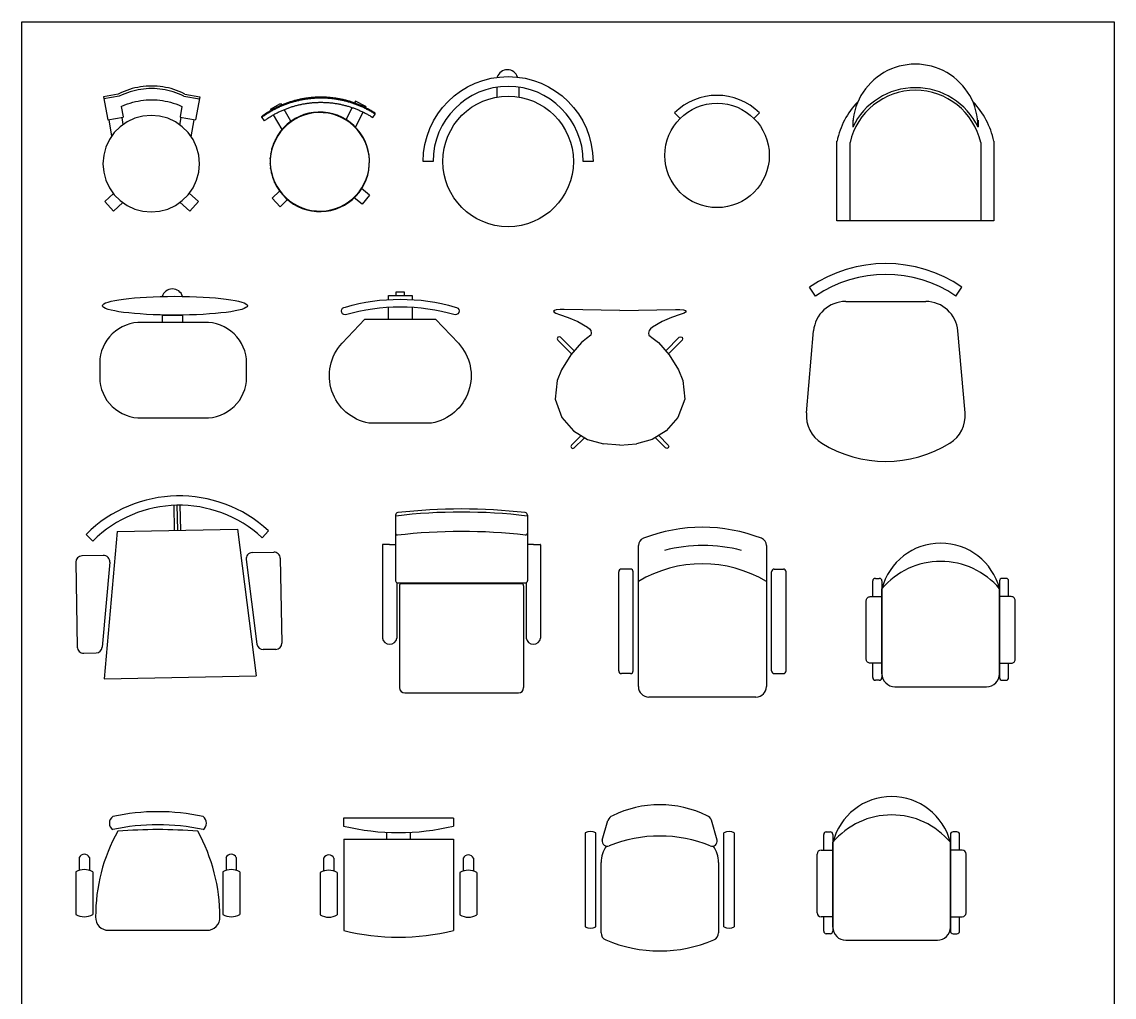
# Model space of a CAD drawing. Header units: millimetres. Extents: x -19825 to 39593, y -31971 to 32026.
# Drawn here: x 35412 to 39593, y 28291 to 32026 of the extents above; entities that cross this region are included whole.
import ezdxf

# ---------------------------------------------------------------- set-up
doc = ezdxf.new("R2010")
doc.units = ezdxf.units.MM
doc.styles.add('ATTR', font='romans.shx', dxfattribs={"width": 0.8, "height": 0.7})

# ---------------------------------------------------------------- blocks, each defined once
blk = doc.blocks.new('Chair 7')
for p, q in [((107198.6, 99820.1), (107203.7, 99784.4)), ((107223.8, 99718.9), (107274.6, 99783.8)), ((107308.3, 99787.9), (107564, 99587.9)), ((106834.5, 99368.7), (107118.7, 99731.9)), ((107118.7, 99731.9), (107599.5, 99432.5)), ((107230.1, 99683.8), (107507.2, 99511.2)), ((106893.7, 99599.9), (106969.2, 99540.9)), ((106901.1, 99609.3), (106976.6, 99550.3)), ((106908.5, 99618.8), (106984, 99559.8)), ((107568.1, 99554.2), (107538.8, 99516.8)), ((107240.9, 98974), (107599.5, 99432.5)), ((106834.5, 99368.7), (107240.9, 98974)), ((106768.2, 99269.9), (106804, 99273.5)), ((106872.4, 99269.8), (106821.7, 99204.9)), ((106908.1, 99272.2), (107142.2, 99044.7)), ((106825.8, 99171.2), (107081.4, 98971.2)), ((107115.1, 98975.3), (107144.4, 99012.7))]:
    blk.add_line(p, q)
for centre, radius, start, end in [((107270.2, 99320.6), 504.5, 98.1544, 185.7705), ((107270.2, 99320.6), 468.5, 98.1544, 185.7705), ((107293.5, 99769), 24, 51.9625, 141.9625), ((107242.7, 99704.1), 24, 141.9625, 238.0935), ((107549.2, 99569), 24, 321.9625, 51.9625), ((107519.9, 99531.6), 24, 238.0935, 321.9625), ((106891.3, 99255), 24, 45.8315, 141.9625), ((106840.6, 99190.1), 24, 141.9625, 231.9625), ((107125.5, 99027.5), 24, 321.9625, 45.8315), ((107096.2, 98990.1), 24, 231.9625, 321.9625)]:
    blk.add_arc(centre, radius, start, end)
blk = doc.blocks.new('Chair 11')
for p, q in [((108308.9, 99599.1), (108308.9, 99659.1)), ((108318.9, 99669.1), (108333.9, 99669.1)), ((108343.9, 99659.1), (108343.9, 99289.1)), ((108793.9, 99659.1), (108793.9, 99289.1)), ((108818.9, 99669.1), (108803.9, 99669.1)), ((108828.9, 99599.1), (108828.9, 99659.1)), ((108343.9, 99629.1), (108343.9, 99304.1)), ((108343.9, 99304.1), (108343.9, 99629.1)), ((108793.9, 99304.1), (108793.9, 99629.1)), ((108308.9, 99289.1), (108308.9, 99344.1)), ((108828.9, 99289.1), (108828.9, 99344.1)), ((108333.9, 99279.1), (108318.9, 99279.1)), ((108803.9, 99279.1), (108818.9, 99279.1)), ((108393.9, 99254.1), (108743.9, 99254.1))]:
    blk.add_line(p, q)
for points in [[(108343.9, 99344.1), (108298.9, 99344.1, -0.414214), (108283.9, 99359.1), (108283.9, 99584.1, -0.414214), (108298.9, 99599.1), (108343.9, 99599.1), (108343.9, 99344.1)], [(108793.9, 99344.1), (108838.9, 99344.1, 0.414214), (108853.9, 99359.1), (108853.9, 99584.1, 0.414214), (108838.9, 99599.1), (108793.9, 99599.1), (108793.9, 99344.1)]]:
    blk.add_lwpolyline(points, format="xyb")
for centre, radius, start, end in [((108568.9, 99571.9), 232.1, 14.25, 165.75), ((108568.9, 99440.5), 293.6, 39.9662, 140.0338), ((108318.9, 99659.1), 10, 90, 180), ((108333.9, 99659.1), 10, 0, 90), ((108803.9, 99659.1), 10, 90, 180), ((108818.9, 99659.1), 10, 0, 90), ((108393.9, 99304.1), 50, 180, 270), ((108743.9, 99304.1), 50, 270, 0), ((108318.9, 99289.1), 10, 180, 270), ((108333.9, 99289.1), 10, 270, 0), ((108803.9, 99289.1), 10, 180, 270), ((108818.9, 99289.1), 10, 270, 0)]:
    blk.add_arc(centre, radius, start, end)
blk = doc.blocks.new('Chair 18')
for p, q in [((109438.1, 99262.7), (109438.1, 99802.7)), ((109928.1, 99802.7), (109928.1, 99262.7)), ((109363.1, 99322.7), (109363.1, 99702.7)), ((109408.1, 99712.7), (109373.1, 99712.7)), ((109418.1, 99322.7), (109418.1, 99702.7)), ((109948.1, 99322.7), (109948.1, 99702.7)), ((109958.1, 99712.7), (109993.1, 99712.7)), ((110003.1, 99322.7), (110003.1, 99702.7)), ((109408.1, 99312.7), (109373.1, 99312.7)), ((109958.1, 99312.7), (109993.1, 99312.7)), ((109888.1, 99222.7), (109478.1, 99222.7))]:
    blk.add_line(p, q)
for centre, radius, start, end in [((109683.1, 99245.2), 627.5, 68.888, 111.112), ((109468.1, 99802.7), 30, 111.5785, 180), ((109685.6, 99214.3), 588.4, 75.4818, 104.5182), ((109898.1, 99802.7), 30, 0, 68.4215), ((109683.1, 99253.7), 479, 59.2366, 120.7634), ((109373.1, 99702.7), 10, 90, 180), ((109408.1, 99702.7), 10, 0, 90), ((109958.1, 99702.7), 10, 90, 180), ((109993.1, 99702.7), 10, 0, 90), ((109373.1, 99322.7), 10, 180, 270), ((109408.1, 99322.7), 10, 270, 0), ((109958.1, 99322.7), 10, 180, 270), ((109993.1, 99322.7), 10, 270, 0), ((109478.1, 99262.7), 40, 180, 270), ((109888.1, 99262.7), 40, 270, 0)]:
    blk.add_arc(centre, radius, start, end)
blk = doc.blocks.new('Chair 30')
at = {"linetype": 'Continuous'}
for p, q in [((111350.3, 99802.8), (111293.6, 99792.1)), ((111362.7, 99808.9), (111350.3, 99802.8)), ((111365.4, 99799.7), (111354, 99795.3)), ((111372.9, 99813.2), (111362.7, 99808.9)), ((111375.3, 99803.9), (111365.4, 99799.7)), ((111383.1, 99817.1), (111372.9, 99813.2)), ((111385.3, 99807.7), (111375.3, 99803.9)), ((111393.4, 99820.6), (111383.1, 99817.1)), ((111395.4, 99811.1), (111385.3, 99807.7)), ((111403.8, 99823.7), (111393.4, 99820.6)), ((111405.6, 99814.2), (111395.4, 99811.1)), ((111414.3, 99826.4), (111403.8, 99823.7)), ((111415.8, 99816.8), (111405.6, 99814.2)), ((111424.9, 99828.6), (111414.3, 99826.4)), ((111426.1, 99819), (111415.8, 99816.8)), ((111435.5, 99830.5), (111424.9, 99828.6)), ((111436.5, 99820.8), (111426.1, 99819)), ((111446.1, 99832), (111435.5, 99830.5)), ((111446.9, 99822.3), (111436.5, 99820.8)), ((111456.8, 99833), (111446.1, 99832)), ((111457.3, 99823.3), (111446.9, 99822.3)), ((111467.5, 99833.6), (111456.8, 99833)), ((111467.7, 99823.9), (111457.3, 99823.3)), ((111478.2, 99833.8), (111467.5, 99833.6)), ((111478.2, 99824.1), (111467.7, 99823.9)), ((111488.9, 99833.6), (111478.2, 99833.8)), ((111488.7, 99823.9), (111478.2, 99824.1)), ((111499.1, 99823.3), (111488.7, 99823.9)), ((111499.6, 99833), (111488.9, 99833.6)), ((111509.5, 99822.3), (111499.1, 99823.3)), ((111510.3, 99832), (111499.6, 99833)), ((111519.9, 99820.8), (111509.5, 99822.3)), ((111520.9, 99830.5), (111510.3, 99832)), ((111530.3, 99819), (111519.9, 99820.8)), ((111531.5, 99828.6), (111520.9, 99830.5)), ((111540.6, 99816.8), (111530.3, 99819)), ((111542.1, 99826.4), (111531.5, 99828.6)), ((111550.8, 99814.2), (111540.6, 99816.8)), ((111552.5, 99823.7), (111542.1, 99826.4)), ((111561, 99811.1), (111550.8, 99814.2)), ((111563, 99820.6), (111552.5, 99823.7)), ((111571.1, 99807.7), (111561, 99811.1)), ((111573.3, 99817.1), (111563, 99820.6)), ((111581.1, 99803.9), (111571.1, 99807.7)), ((111583.5, 99813.2), (111573.3, 99817.1)), ((111591, 99799.7), (111581.1, 99803.9)), ((111593.6, 99808.9), (111583.5, 99813.2)), ((111601.8, 99795.3), (111591, 99799.7)), ((111604.6, 99803), (111593.6, 99808.9)), ((111604.6, 99803), (111662.2, 99792.1)), ((111293.6, 99792.1), (111310, 99704.9)), ((111354, 99795.3), (111295.1, 99784.3)), ((111361.6, 99755.2), (111375.3, 99761.1)), ((111375.3, 99761.1), (111385.3, 99764.9)), ((111385.3, 99764.9), (111395.4, 99768.3)), ((111395.4, 99768.3), (111405.6, 99771.3)), ((111405.6, 99771.3), (111415.8, 99773.9)), ((111415.8, 99773.9), (111426.1, 99776.2)), ((111426.1, 99776.2), (111436.5, 99778)), ((111436.5, 99778), (111446.9, 99779.4)), ((111446.9, 99779.4), (111457.3, 99780.4)), ((111457.3, 99780.4), (111467.7, 99781)), ((111467.7, 99781), (111478.2, 99781.2)), ((111478.2, 99781.2), (111488.7, 99781)), ((111488.7, 99781), (111499.1, 99780.4)), ((111499.1, 99780.4), (111509.5, 99779.4)), ((111509.5, 99779.4), (111519.9, 99778)), ((111519.9, 99778), (111530.3, 99776.2)), ((111530.3, 99776.2), (111540.6, 99773.9)), ((111540.6, 99773.9), (111550.8, 99771.3)), ((111550.8, 99771.3), (111561, 99768.3)), ((111561, 99768.3), (111571.1, 99764.9)), ((111571.1, 99764.9), (111581.1, 99761.1)), ((111581.1, 99761.1), (111594.2, 99755.1)), ((111601.8, 99795.3), (111660.7, 99784.3)), ((111662.2, 99792.1), (111645.8, 99704.9)), ((111310.2, 99703.8), (111369.1, 99714.9)), ((111361.6, 99755.2), (111368.9, 99715.9)), ((111368.9, 99715.9), (111369.1, 99714.9)), ((111444.5, 99718.5), (111413.4, 99710.1)), ((111476.6, 99721.3), (111444.5, 99718.5)), ((111508.7, 99718.5), (111476.6, 99721.3)), ((111539.8, 99710.1), (111508.7, 99718.5)), ((111586.9, 99715.9), (111586.7, 99714.9)), ((111586.7, 99714.9), (111645.6, 99703.8)), ((111594.2, 99755.1), (111586.9, 99715.9)), ((111310, 99704.9), (111310.2, 99703.8)), ((111325.5, 99641.5), (111315.6, 99704.1)), ((111357.8, 99678), (111335, 99655.2)), ((111384.2, 99696.5), (111357.8, 99678)), ((111369.1, 99685.9), (111364.8, 99713.3)), ((111413.4, 99710.1), (111384.2, 99696.5)), ((111569, 99696.5), (111539.8, 99710.1)), ((111595.4, 99678), (111569, 99696.5)), ((111586.4, 99684.3), (111591.1, 99713.3)), ((111618.2, 99655.2), (111595.4, 99678)), ((111629.8, 99638.7), (111640.2, 99704.1)), ((111645.8, 99704.9), (111645.6, 99703.8)), ((111335, 99655.2), (111316.5, 99628.8)), ((111636.7, 99628.8), (111618.2, 99655.2)), ((111302.9, 99599.6), (111294.6, 99568.5)), ((111316.5, 99628.8), (111302.9, 99599.6)), ((111650.3, 99599.6), (111636.7, 99628.8)), ((111658.7, 99568.5), (111650.3, 99599.6)), ((111294.6, 99568.5), (111291.8, 99536.4)), ((111661.5, 99536.4), (111658.7, 99568.5)), ((111291.8, 99536.4), (111294.6, 99504.3)), ((111658.7, 99504.3), (111661.5, 99536.4)), ((111294.6, 99504.3), (111302.9, 99473.2)), ((111302.9, 99473.2), (111316.5, 99444)), ((111636.7, 99444), (111650.3, 99473.2)), ((111650.3, 99473.2), (111658.7, 99504.3)), ((111331.9, 99422), (111298.4, 99391.4)), ((111316.5, 99444), (111335, 99417.6)), ((111331.9, 99422), (111332.2, 99421.7)), ((111618.2, 99417.6), (111636.7, 99444)), ((111622.3, 99423.5), (111657.2, 99391.6)), ((111298.4, 99391.4), (111332.1, 99354.5)), ((111368.3, 99387.5), (111332.1, 99354.5)), ((111335, 99417.6), (111357.8, 99394.8)), ((111357.8, 99394.8), (111384.2, 99376.4)), ((111569, 99376.4), (111595.4, 99394.8)), ((111586.4, 99388.5), (111623.6, 99354.6)), ((111595.4, 99394.8), (111618.2, 99417.6)), ((111623.6, 99354.6), (111657.2, 99391.6)), ((111384.2, 99376.4), (111413.4, 99362.7)), ((111413.4, 99362.7), (111444.5, 99354.4)), ((111444.5, 99354.4), (111476.6, 99351.6)), ((111476.6, 99351.6), (111508.7, 99354.4)), ((111508.7, 99354.4), (111539.8, 99362.7)), ((111539.8, 99362.7), (111569, 99376.4))]:
    blk.add_line(p, q, dxfattribs=at)
blk = doc.blocks.new('Chair 31')
at = {"linetype": 'Continuous'}
for p, q in [((111268.3, 99142.6), (111298.3, 99176.2)), ((111298.3, 99176.2), (111327.5, 99150.1)), ((111365.5, 99177.1), (111349.5, 99167.6)), ((111365.5, 99175.2), (111349.5, 99165.7)), ((111382.4, 99185.1), (111365.5, 99177.1)), ((111382.4, 99183.2), (111365.5, 99175.2)), ((111365.5, 99177.1), (111365.5, 99175.2)), ((111399.9, 99191.4), (111382.4, 99185.1)), ((111399.9, 99189.4), (111382.4, 99183.2)), ((111382.4, 99185.1), (111382.4, 99183.2)), ((111418, 99195.9), (111399.9, 99191.4)), ((111418, 99194), (111399.9, 99189.4)), ((111399.9, 99191.4), (111399.9, 99189.4)), ((111436.4, 99198.6), (111418, 99195.9)), ((111436.4, 99196.7), (111418, 99194)), ((111418, 99195.9), (111418, 99194)), ((111455.1, 99199.5), (111436.4, 99198.6)), ((111436.4, 99198.6), (111436.4, 99196.7)), ((111455.1, 99197.6), (111436.4, 99196.7)), ((111455.1, 99199.5), (111455.1, 99197.6)), ((111473.7, 99198.6), (111455.1, 99199.5)), ((111473.7, 99196.7), (111455.1, 99197.6)), ((111473.7, 99198.6), (111473.7, 99196.7)), ((111492.1, 99195.9), (111473.7, 99198.6)), ((111492.1, 99194), (111473.7, 99196.7)), ((111492.1, 99195.9), (111492.1, 99194)), ((111510.2, 99191.4), (111492.1, 99195.9)), ((111510.2, 99189.4), (111492.1, 99194)), ((111510.2, 99191.4), (111510.2, 99189.4)), ((111527.8, 99185.1), (111510.2, 99191.4)), ((111527.8, 99183.2), (111510.2, 99189.4)), ((111544.6, 99177.1), (111527.8, 99185.1)), ((111527.8, 99185.1), (111527.8, 99183.2)), ((111544.6, 99175.2), (111527.8, 99183.2)), ((111544.6, 99177.1), (111544.6, 99175.2)), ((111560.6, 99167.6), (111544.6, 99177.1)), ((111560.6, 99165.7), (111544.6, 99175.2)), ((111611.8, 99176.2), (111582.6, 99150.1)), ((111641.8, 99142.6), (111611.8, 99176.2)), ((111268.3, 99142.6), (111298.7, 99115.5)), ((111308.2, 99130.2), (111297.1, 99115.3)), ((111320.7, 99144), (111308.2, 99130.2)), ((111320.7, 99142.1), (111308.2, 99128.3)), ((111308.2, 99130.2), (111308.2, 99128.3)), ((111334.5, 99156.5), (111320.7, 99144)), ((111334.5, 99154.6), (111320.7, 99142.1)), ((111320.7, 99144), (111320.7, 99142.1)), ((111349.5, 99167.6), (111334.5, 99156.5)), ((111349.5, 99165.7), (111334.5, 99154.6)), ((111334.5, 99156.5), (111334.5, 99154.6)), ((111349.5, 99167.6), (111349.5, 99165.7)), ((111560.6, 99167.6), (111560.6, 99165.7)), ((111575.6, 99156.5), (111560.6, 99167.6)), ((111575.6, 99154.6), (111560.6, 99165.7)), ((111589.4, 99144), (111575.6, 99156.5)), ((111575.6, 99156.5), (111575.6, 99154.6)), ((111589.4, 99142.1), (111575.6, 99154.6)), ((111589.4, 99144), (111589.4, 99142.1)), ((111601.9, 99130.2), (111589.4, 99144)), ((111601.9, 99128.3), (111589.4, 99142.1)), ((111601.9, 99130.2), (111601.9, 99128.3)), ((111613, 99115.3), (111601.9, 99130.2)), ((111641.8, 99142.6), (111612.2, 99116.2)), ((111287.5, 99099.3), (111279.5, 99082.5)), ((111287.5, 99097.4), (111279.5, 99080.6)), ((111297.1, 99115.3), (111287.5, 99099.3)), ((111297.1, 99113.4), (111287.5, 99097.4)), ((111287.5, 99099.3), (111287.5, 99097.4)), ((111308.2, 99128.3), (111297.1, 99113.4)), ((111297.1, 99115.3), (111297.1, 99113.4)), ((111613, 99113.4), (111601.9, 99128.3)), ((111613, 99115.3), (111613, 99113.4)), ((111622.6, 99099.3), (111613, 99115.3)), ((111622.6, 99097.4), (111613, 99113.4)), ((111630.6, 99082.5), (111622.6, 99099.3)), ((111622.6, 99099.3), (111622.6, 99097.4)), ((111630.6, 99080.6), (111622.6, 99097.4)), ((111268.7, 99046.9), (111266, 99028.5)), ((111273.2, 99065), (111268.7, 99046.9)), ((111273.2, 99063.1), (111268.7, 99045)), ((111268.7, 99046.9), (111268.7, 99045)), ((111279.5, 99082.5), (111273.2, 99065)), ((111279.5, 99080.6), (111273.2, 99063.1)), ((111273.2, 99065), (111273.2, 99063.1)), ((111279.5, 99082.5), (111279.5, 99080.6)), ((111636.9, 99065), (111630.6, 99082.5)), ((111630.6, 99082.5), (111630.6, 99080.6)), ((111636.9, 99063.1), (111630.6, 99080.6)), ((111636.9, 99065), (111636.9, 99063.1)), ((111641.4, 99046.9), (111636.9, 99065)), ((111641.4, 99045), (111636.9, 99063.1)), ((111641.4, 99046.9), (111641.4, 99045)), ((111644.1, 99028.5), (111641.4, 99046.9)), ((111266, 99028.5), (111265.1, 99010)), ((111266, 99026.6), (111265.1, 99008)), ((111265.1, 99010), (111265.1, 99008)), ((111265.1, 99010), (111266, 98991.4)), ((111265.1, 99008), (111266, 98989.5)), ((111268.7, 99045), (111266, 99026.6)), ((111266, 99028.5), (111266, 99026.6)), ((111644.1, 99026.6), (111641.4, 99045)), ((111644.1, 99028.5), (111644.1, 99026.6)), ((111645.1, 99010), (111644.1, 99028.5)), ((111645.1, 99008), (111644.1, 99026.6)), ((111644.1, 98991.4), (111645.1, 99010)), ((111644.1, 98989.5), (111645.1, 99008)), ((111645.1, 99010), (111645.1, 99008)), ((111266, 98991.4), (111268.7, 98973)), ((111266, 98991.4), (111266, 98989.5)), ((111266, 98989.5), (111268.7, 98971.1)), ((111268.7, 98973), (111268.7, 98971.1)), ((111268.7, 98973), (111273.2, 98954.9)), ((111268.7, 98971.1), (111273.2, 98953)), ((111636.9, 98954.9), (111641.4, 98973)), ((111636.9, 98953), (111641.4, 98971.1)), ((111641.4, 98973), (111644.1, 98991.4)), ((111641.4, 98971.1), (111644.1, 98989.5)), ((111641.4, 98973), (111641.4, 98971.1)), ((111644.1, 98991.4), (111644.1, 98989.5)), ((111273.2, 98954.9), (111273.2, 98953)), ((111273.2, 98954.9), (111279.5, 98937.4)), ((111273.2, 98953), (111279.5, 98935.5)), ((111279.5, 98937.4), (111287.5, 98920.6)), ((111279.5, 98937.4), (111279.5, 98935.5)), ((111279.5, 98935.5), (111287.5, 98918.7)), ((111287.5, 98920.6), (111287.5, 98918.7)), ((111287.5, 98920.6), (111297.1, 98904.6)), ((111613, 98904.6), (111622.6, 98920.6)), ((111622.6, 98920.6), (111630.6, 98937.4)), ((111622.6, 98918.7), (111630.6, 98935.5)), ((111622.6, 98920.6), (111622.6, 98918.7)), ((111630.6, 98937.4), (111636.9, 98954.9)), ((111630.6, 98935.5), (111636.9, 98953)), ((111630.6, 98937.4), (111630.6, 98935.5)), ((111636.9, 98954.9), (111636.9, 98953)), ((111314.4, 98880.9), (111283.7, 98823.4)), ((111287.5, 98918.7), (111297.1, 98902.7)), ((111297.1, 98904.6), (111308.2, 98889.7)), ((111297.1, 98904.6), (111297.1, 98902.7)), ((111297.1, 98902.7), (111308.2, 98887.8)), ((111308.2, 98889.7), (111308.2, 98887.8)), ((111308.2, 98889.7), (111320.7, 98875.9)), ((111308.2, 98887.8), (111320.7, 98874)), ((111589.4, 98875.9), (111601.9, 98889.7)), ((111589.4, 98874), (111601.9, 98887.8)), ((111595.7, 98880.9), (111626.4, 98823.4)), ((111601.9, 98889.7), (111613, 98904.6)), ((111601.9, 98887.8), (111613, 98902.7)), ((111601.9, 98889.7), (111601.9, 98887.8)), ((111613, 98902.7), (111622.6, 98918.7)), ((111613, 98904.6), (111613, 98902.7)), ((111247.2, 98845.4), (111238.1, 98832.3)), ((111250, 98843.5), (111247.2, 98845.4)), ((111252.9, 98841.6), (111250, 98843.5)), ((111255.8, 98839.7), (111252.9, 98841.6)), ((111258.7, 98837.9), (111255.8, 98839.7)), ((111261.6, 98836), (111258.7, 98837.9)), ((111320.7, 98875.9), (111320.7, 98874)), ((111320.7, 98875.9), (111334.5, 98863.4)), ((111320.7, 98874), (111334.5, 98861.5)), ((111349.3, 98850.6), (111324.9, 98804.9)), ((111334.5, 98863.4), (111334.5, 98861.5)), ((111334.5, 98863.4), (111349.5, 98852.3)), ((111334.5, 98861.5), (111349.5, 98850.4)), ((111349.5, 98852.3), (111349.5, 98850.4)), ((111349.5, 98852.3), (111365.5, 98842.8)), ((111349.5, 98850.4), (111365.5, 98840.9)), ((111365.5, 98842.8), (111382.4, 98834.8)), ((111365.5, 98842.8), (111365.5, 98840.9)), ((111365.5, 98840.9), (111382.4, 98832.9)), ((111527.8, 98834.8), (111544.6, 98842.8)), ((111527.8, 98832.9), (111544.6, 98840.9)), ((111544.6, 98842.8), (111560.6, 98852.3)), ((111544.6, 98840.9), (111560.6, 98850.4)), ((111544.6, 98842.8), (111544.6, 98840.9)), ((111560.6, 98852.3), (111575.6, 98863.4)), ((111560.6, 98850.4), (111575.6, 98861.5)), ((111560.6, 98852.3), (111560.6, 98850.4)), ((111560.9, 98850.6), (111585.3, 98804.9)), ((111575.6, 98863.4), (111589.4, 98875.9)), ((111575.6, 98861.5), (111589.4, 98874)), ((111575.6, 98863.4), (111575.6, 98861.5)), ((111589.4, 98875.9), (111589.4, 98874)), ((111651.4, 98837.9), (111648.5, 98836)), ((111654.3, 98839.7), (111651.4, 98837.9)), ((111657.2, 98841.6), (111654.3, 98839.7)), ((111660.1, 98843.5), (111657.2, 98841.6)), ((111662.9, 98845.4), (111660.1, 98843.5)), ((111672, 98832.3), (111662.9, 98845.4)), ((111238.1, 98832.3), (111238.1, 98828.6)), ((111238.1, 98832.3), (111241.1, 98830.3)), ((111238.1, 98828.6), (111241.1, 98826.6)), ((111241.1, 98830.3), (111244.1, 98828.3)), ((111241.1, 98826.6), (111244.1, 98824.6)), ((111244.1, 98828.3), (111247.1, 98826.3)), ((111244.1, 98824.6), (111247.1, 98822.6)), ((111247.1, 98826.3), (111250.2, 98824.4)), ((111247.1, 98822.6), (111250.2, 98820.7)), ((111250.2, 98824.4), (111253.2, 98822.5)), ((111250.2, 98820.7), (111253.2, 98818.8)), ((111253.2, 98822.5), (111256.3, 98820.6)), ((111253.2, 98818.8), (111256.3, 98816.9)), ((111256.3, 98820.6), (111259.4, 98818.7)), ((111256.3, 98816.9), (111259.4, 98815)), ((111259.4, 98818.7), (111262.5, 98816.9)), ((111259.4, 98815), (111262.5, 98813.2)), ((111264.6, 98834.2), (111261.6, 98836)), ((111262.5, 98816.9), (111265.6, 98815.1)), ((111262.5, 98813.2), (111265.6, 98811.4)), ((111267.5, 98832.4), (111264.6, 98834.2)), ((111265.6, 98815.1), (111268.7, 98813.4)), ((111265.6, 98811.4), (111268.7, 98809.7)), ((111270.5, 98830.7), (111267.5, 98832.4)), ((111268.7, 98813.4), (111271.9, 98811.6)), ((111268.7, 98809.7), (111271.9, 98807.9)), ((111273.5, 98829), (111270.5, 98830.7)), ((111271.9, 98811.6), (111275.1, 98809.9)), ((111271.9, 98807.9), (111275.1, 98806.2)), ((111272.3, 98802), (111274.7, 98806.4)), ((111272.3, 98802), (111312, 98780.8)), ((111276.5, 98827.3), (111273.5, 98829)), ((111275.1, 98809.9), (111278.3, 98808.2)), ((111275.1, 98806.2), (111278.3, 98804.6)), ((111279.6, 98825.6), (111276.5, 98827.3)), ((111278.3, 98808.2), (111281.5, 98806.6)), ((111278.3, 98804.6), (111281.5, 98802.9)), ((111282.6, 98824), (111279.6, 98825.6)), ((111281.5, 98806.6), (111284.7, 98805)), ((111281.5, 98802.9), (111284.7, 98801.3)), ((111285.6, 98822.4), (111282.6, 98824)), ((111284.7, 98805), (111287.9, 98803.4)), ((111284.7, 98801.3), (111287.9, 98799.7)), ((111288.7, 98820.8), (111285.6, 98822.4)), ((111287.9, 98803.4), (111291.2, 98801.9)), ((111287.9, 98799.7), (111291.2, 98798.2)), ((111291.8, 98819.3), (111288.7, 98820.8)), ((111291.2, 98801.9), (111294.4, 98800.3)), ((111291.2, 98798.2), (111294.4, 98796.6)), ((111294.9, 98817.8), (111291.8, 98819.3)), ((111294.4, 98800.3), (111297.7, 98798.8)), ((111294.4, 98796.6), (111297.7, 98795.1)), ((111298, 98816.3), (111294.9, 98817.8)), ((111297.7, 98798.8), (111301, 98797.4)), ((111297.7, 98795.1), (111301, 98793.7)), ((111301.1, 98814.8), (111298, 98816.3)), ((111301, 98797.4), (111304.3, 98795.9)), ((111304.3, 98813.4), (111301.1, 98814.8)), ((111307.4, 98812), (111304.3, 98813.4)), ((111304.3, 98795.9), (111307.6, 98794.5)), ((111310.6, 98810.6), (111307.4, 98812)), ((111307.6, 98794.5), (111311, 98793.2)), ((111313.8, 98809.3), (111310.6, 98810.6)), ((111317, 98808), (111313.8, 98809.3)), ((111320.2, 98806.7), (111317, 98808)), ((111323.4, 98805.4), (111320.2, 98806.7)), ((111326.6, 98804.2), (111323.4, 98805.4)), ((111329.9, 98803), (111326.6, 98804.2)), ((111333.1, 98801.9), (111329.9, 98803)), ((111336.4, 98800.7), (111333.1, 98801.9)), ((111339.7, 98799.6), (111336.4, 98800.7)), ((111342.9, 98798.6), (111339.7, 98799.6)), ((111346.2, 98797.5), (111342.9, 98798.6)), ((111349.5, 98796.5), (111346.2, 98797.5)), ((111352.8, 98795.6), (111349.5, 98796.5)), ((111356.2, 98794.6), (111352.8, 98795.6)), ((111359.5, 98793.7), (111356.2, 98794.6)), ((111382.4, 98834.8), (111382.4, 98832.9)), ((111382.4, 98834.8), (111399.9, 98828.6)), ((111382.4, 98832.9), (111399.9, 98826.7)), ((111399.9, 98828.6), (111399.9, 98826.7)), ((111399.9, 98828.6), (111418, 98824)), ((111399.9, 98826.7), (111418, 98822.1)), ((111418, 98824), (111418, 98822.1)), ((111418, 98824), (111436.4, 98821.3)), ((111418, 98822.1), (111436.4, 98819.4)), ((111436.4, 98821.3), (111455.1, 98820.4)), ((111436.4, 98821.3), (111436.4, 98819.4)), ((111436.4, 98819.4), (111455.1, 98818.5)), ((111455.1, 98820.4), (111473.7, 98821.3)), ((111455.1, 98820.4), (111455.1, 98818.5)), ((111455.1, 98818.5), (111473.7, 98819.4)), ((111473.7, 98821.3), (111492.1, 98824)), ((111473.7, 98819.4), (111492.1, 98822.1)), ((111473.7, 98821.3), (111473.7, 98819.4)), ((111492.1, 98824), (111510.2, 98828.6)), ((111492.1, 98822.1), (111510.2, 98826.7)), ((111492.1, 98824), (111492.1, 98822.1)), ((111510.2, 98828.6), (111527.8, 98834.8)), ((111510.2, 98826.7), (111527.8, 98832.9)), ((111510.2, 98828.6), (111510.2, 98826.7)), ((111527.8, 98834.8), (111527.8, 98832.9)), ((111554, 98794.6), (111550.6, 98793.7)), ((111557.3, 98795.6), (111554, 98794.6)), ((111560.6, 98796.5), (111557.3, 98795.6)), ((111563.9, 98797.5), (111560.6, 98796.5)), ((111567.2, 98798.6), (111563.9, 98797.5)), ((111570.5, 98799.6), (111567.2, 98798.6)), ((111573.7, 98800.7), (111570.5, 98799.6)), ((111577, 98801.9), (111573.7, 98800.7)), ((111580.3, 98803), (111577, 98801.9)), ((111583.5, 98804.2), (111580.3, 98803)), ((111586.7, 98805.4), (111583.5, 98804.2)), ((111589.9, 98806.7), (111586.7, 98805.4)), ((111593.1, 98808), (111589.9, 98806.7)), ((111596.3, 98809.3), (111593.1, 98808)), ((111599.5, 98810.6), (111596.3, 98809.3)), ((111637.8, 98802), (111598.2, 98780.8)), ((111599.2, 98793.2), (111602.5, 98794.5)), ((111602.7, 98812), (111599.5, 98810.6)), ((111602.5, 98794.5), (111605.8, 98795.9)), ((111605.8, 98813.4), (111602.7, 98812)), ((111609, 98814.8), (111605.8, 98813.4)), ((111605.8, 98795.9), (111609.1, 98797.4)), ((111612.1, 98816.3), (111609, 98814.8)), ((111609.1, 98797.4), (111612.4, 98798.8)), ((111609.1, 98793.7), (111612.4, 98795.1)), ((111615.2, 98817.8), (111612.1, 98816.3)), ((111612.4, 98798.8), (111615.7, 98800.3)), ((111612.4, 98795.1), (111615.7, 98796.6)), ((111618.3, 98819.3), (111615.2, 98817.8)), ((111615.7, 98800.3), (111619, 98801.9)), ((111615.7, 98796.6), (111619, 98798.2)), ((111621.4, 98820.8), (111618.3, 98819.3)), ((111619, 98801.9), (111622.2, 98803.4)), ((111619, 98798.2), (111622.2, 98799.7)), ((111624.5, 98822.4), (111621.4, 98820.8)), ((111622.2, 98803.4), (111625.4, 98805)), ((111622.2, 98799.7), (111625.4, 98801.3)), ((111627.5, 98824), (111624.5, 98822.4)), ((111625.4, 98805), (111628.7, 98806.6)), ((111625.4, 98801.3), (111628.7, 98802.9)), ((111630.6, 98825.6), (111627.5, 98824)), ((111628.7, 98806.6), (111631.9, 98808.2)), ((111628.7, 98802.9), (111631.9, 98804.6)), ((111633.6, 98827.3), (111630.6, 98825.6)), ((111631.9, 98808.2), (111635.1, 98809.9)), ((111631.9, 98804.6), (111635.1, 98806.2)), ((111636.6, 98829), (111633.6, 98827.3)), ((111638.2, 98811.6), (111635.1, 98809.9)), ((111635.1, 98806.2), (111638.2, 98807.9)), ((111637.8, 98802), (111635.1, 98806.2)), ((111639.6, 98830.7), (111636.6, 98829)), ((111638.2, 98811.6), (111641.4, 98813.4)), ((111638.2, 98807.9), (111641.4, 98809.7)), ((111642.6, 98832.4), (111639.6, 98830.7)), ((111641.4, 98813.4), (111644.5, 98815.1)), ((111641.4, 98809.7), (111644.5, 98811.4)), ((111645.5, 98834.2), (111642.6, 98832.4)), ((111644.5, 98815.1), (111647.6, 98816.9)), ((111644.5, 98811.4), (111647.6, 98813.2)), ((111648.5, 98836), (111645.5, 98834.2)), ((111647.6, 98816.9), (111650.8, 98818.7)), ((111647.6, 98813.2), (111650.8, 98815)), ((111650.8, 98818.7), (111653.8, 98820.6)), ((111650.8, 98815), (111653.8, 98816.9)), ((111653.8, 98820.6), (111656.9, 98822.5)), ((111653.8, 98816.9), (111656.9, 98818.8)), ((111656.9, 98822.5), (111660, 98824.4)), ((111656.9, 98818.8), (111660, 98820.7)), ((111660, 98824.4), (111663, 98826.3)), ((111660, 98820.7), (111663, 98822.6)), ((111663, 98826.3), (111666, 98828.3)), ((111663, 98822.6), (111666, 98824.6)), ((111666, 98828.3), (111669, 98830.3)), ((111666, 98824.6), (111669, 98826.6)), ((111669, 98830.3), (111672, 98832.3)), ((111669, 98826.6), (111672, 98828.6)), ((111672, 98832.3), (111672, 98828.6)), ((111301, 98793.7), (111304.3, 98792.3)), ((111304.3, 98792.3), (111307.6, 98790.9)), ((111307.6, 98790.9), (111311, 98789.5)), ((111311, 98793.2), (111314.3, 98791.8)), ((111311, 98789.5), (111314.3, 98788.1)), ((111312, 98780.8), (111315.6, 98787.7)), ((111314.3, 98791.8), (111317.7, 98790.5)), ((111314.3, 98788.1), (111317.7, 98786.8)), ((111317.7, 98790.5), (111321, 98789.3)), ((111317.7, 98786.8), (111321, 98785.6)), ((111321, 98789.3), (111324.4, 98788)), ((111321, 98785.6), (111324.4, 98784.3)), ((111324.4, 98788), (111327.8, 98786.8)), ((111324.4, 98784.3), (111327.8, 98783.1)), ((111327.8, 98786.8), (111331.2, 98785.6)), ((111327.8, 98783.1), (111331.2, 98781.9)), ((111331.2, 98785.6), (111334.6, 98784.5)), ((111331.2, 98781.9), (111334.6, 98780.8)), ((111334.6, 98784.5), (111338.1, 98783.4)), ((111334.6, 98780.8), (111338.1, 98779.7)), ((111338.1, 98783.4), (111341.5, 98782.3)), ((111338.1, 98779.7), (111341.5, 98778.6)), ((111341.5, 98782.3), (111344.9, 98781.2)), ((111341.5, 98778.6), (111344.9, 98777.6)), ((111344.9, 98781.2), (111348.4, 98780.2)), ((111344.9, 98777.6), (111348.4, 98776.5)), ((111348.4, 98780.2), (111351.9, 98779.2)), ((111348.4, 98776.5), (111351.9, 98775.6)), ((111351.9, 98779.2), (111355.3, 98778.3)), ((111351.9, 98775.6), (111355.3, 98774.6)), ((111355.3, 98778.3), (111358.8, 98777.4)), ((111355.3, 98774.6), (111358.8, 98773.7)), ((111358.8, 98777.4), (111362.3, 98776.5)), ((111358.8, 98773.7), (111362.3, 98772.8)), ((111362.8, 98792.8), (111359.5, 98793.7)), ((111362.3, 98776.5), (111365.8, 98775.6)), ((111362.3, 98772.8), (111365.8, 98771.9)), ((111366.2, 98792), (111362.8, 98792.8)), ((111365.8, 98775.6), (111369.3, 98774.8)), ((111365.8, 98771.9), (111369.3, 98771.1)), ((111369.5, 98791.1), (111366.2, 98792)), ((111369.3, 98774.8), (111372.8, 98774)), ((111369.3, 98771.1), (111372.8, 98770.3)), ((111372.9, 98790.4), (111369.5, 98791.1)), ((111372.8, 98774), (111376.4, 98773.3)), ((111372.8, 98770.3), (111376.4, 98769.6)), ((111376.3, 98789.6), (111372.9, 98790.4)), ((111379.6, 98788.9), (111376.3, 98789.6)), ((111376.4, 98773.3), (111379.9, 98772.5)), ((111376.4, 98769.6), (111379.9, 98768.9)), ((111383, 98788.2), (111379.6, 98788.9)), ((111379.9, 98772.5), (111383.4, 98771.9)), ((111379.9, 98768.9), (111383.4, 98768.2)), ((111386.4, 98787.5), (111383, 98788.2)), ((111383.4, 98771.9), (111387, 98771.2)), ((111383.4, 98768.2), (111387, 98767.5)), ((111389.8, 98786.9), (111386.4, 98787.5)), ((111387, 98771.2), (111390.5, 98770.6)), ((111387, 98767.5), (111390.5, 98766.9)), ((111393.2, 98786.3), (111389.8, 98786.9)), ((111390.5, 98770.6), (111394.1, 98770)), ((111390.5, 98766.9), (111394.1, 98766.3)), ((111396.6, 98785.7), (111393.2, 98786.3)), ((111394.1, 98770), (111397.6, 98769.4)), ((111394.1, 98766.3), (111397.6, 98765.7)), ((111400, 98785.2), (111396.6, 98785.7)), ((111397.6, 98769.4), (111401.2, 98768.9)), ((111397.6, 98765.7), (111401.2, 98765.2)), ((111403.4, 98784.7), (111400, 98785.2)), ((111401.2, 98768.9), (111404.8, 98768.4)), ((111401.2, 98765.2), (111404.8, 98764.7)), ((111406.9, 98784.2), (111403.4, 98784.7)), ((111404.8, 98768.4), (111408.3, 98768)), ((111404.8, 98764.7), (111408.3, 98764.3)), ((111410.3, 98783.8), (111406.9, 98784.2)), ((111408.3, 98768), (111411.9, 98767.5)), ((111408.3, 98764.3), (111411.9, 98763.9)), ((111413.7, 98783.4), (111410.3, 98783.8)), ((111411.9, 98767.5), (111415.5, 98767.2)), ((111411.9, 98763.9), (111415.5, 98763.5)), ((111417.1, 98783), (111413.7, 98783.4)), ((111415.5, 98767.2), (111419.1, 98766.8)), ((111415.5, 98763.5), (111419.1, 98763.1)), ((111420.6, 98782.7), (111417.1, 98783)), ((111419.1, 98766.8), (111422.7, 98766.5)), ((111419.1, 98763.1), (111422.7, 98762.8)), ((111424, 98782.4), (111420.6, 98782.7)), ((111422.7, 98766.5), (111426.3, 98766.2)), ((111422.7, 98762.8), (111426.3, 98762.5)), ((111427.5, 98782.1), (111424, 98782.4)), ((111426.3, 98766.2), (111429.9, 98765.9)), ((111426.3, 98762.5), (111429.9, 98762.3)), ((111430.9, 98781.9), (111427.5, 98782.1)), ((111429.9, 98765.9), (111433.5, 98765.7)), ((111429.9, 98762.3), (111433.5, 98762)), ((111434.4, 98781.7), (111430.9, 98781.9)), ((111433.5, 98765.7), (111437.1, 98765.5)), ((111433.5, 98762), (111437.1, 98761.8)), ((111437.8, 98781.5), (111434.4, 98781.7)), ((111437.1, 98765.5), (111440.7, 98765.4)), ((111437.1, 98761.8), (111440.7, 98761.7)), ((111441.3, 98781.3), (111437.8, 98781.5)), ((111440.7, 98765.4), (111444.3, 98765.3)), ((111440.7, 98761.7), (111444.3, 98761.6)), ((111444.7, 98781.2), (111441.3, 98781.3)), ((111444.3, 98765.3), (111447.9, 98765.2)), ((111444.3, 98761.6), (111447.9, 98761.5)), ((111448.2, 98781.1), (111444.7, 98781.2)), ((111447.9, 98765.2), (111451.5, 98765.1)), ((111447.9, 98761.5), (111451.5, 98761.4)), ((111451.6, 98781.1), (111448.2, 98781.1)), ((111451.5, 98765.1), (111455.1, 98765.1)), ((111451.5, 98761.4), (111455.1, 98761.4)), ((111455.1, 98781.1), (111451.6, 98781.1)), ((111458.5, 98781.1), (111455.1, 98781.1)), ((111455.1, 98765.1), (111458.7, 98765.1)), ((111455.1, 98761.4), (111458.7, 98761.4)), ((111462, 98781.1), (111458.5, 98781.1)), ((111458.7, 98765.1), (111462.3, 98765.2)), ((111458.7, 98761.4), (111462.3, 98761.5)), ((111465.4, 98781.2), (111462, 98781.1)), ((111462.3, 98765.2), (111465.9, 98765.3)), ((111462.3, 98761.5), (111465.9, 98761.6)), ((111468.9, 98781.3), (111465.4, 98781.2)), ((111465.9, 98765.3), (111469.5, 98765.4)), ((111465.9, 98761.6), (111469.5, 98761.7)), ((111472.3, 98781.5), (111468.9, 98781.3)), ((111469.5, 98765.4), (111473.1, 98765.5)), ((111469.5, 98761.7), (111473.1, 98761.8)), ((111475.8, 98781.7), (111472.3, 98781.5)), ((111473.1, 98765.5), (111476.7, 98765.7)), ((111473.1, 98761.8), (111476.7, 98762)), ((111479.2, 98781.9), (111475.8, 98781.7)), ((111476.7, 98765.7), (111480.3, 98765.9)), ((111476.7, 98762), (111480.3, 98762.3)), ((111482.7, 98782.1), (111479.2, 98781.9)), ((111480.3, 98765.9), (111483.9, 98766.2)), ((111480.3, 98762.3), (111483.9, 98762.5)), ((111486.1, 98782.4), (111482.7, 98782.1)), ((111483.9, 98766.2), (111487.5, 98766.5)), ((111483.9, 98762.5), (111487.5, 98762.8)), ((111489.5, 98782.7), (111486.1, 98782.4)), ((111487.5, 98766.5), (111491, 98766.8)), ((111487.5, 98762.8), (111491, 98763.1)), ((111493, 98783), (111489.5, 98782.7)), ((111491, 98766.8), (111494.6, 98767.2)), ((111491, 98763.1), (111494.6, 98763.5)), ((111496.4, 98783.4), (111493, 98783)), ((111494.6, 98767.2), (111498.2, 98767.5)), ((111494.6, 98763.5), (111498.2, 98763.9)), ((111499.8, 98783.8), (111496.4, 98783.4)), ((111498.2, 98767.5), (111501.8, 98768)), ((111498.2, 98763.9), (111501.8, 98764.3)), ((111503.3, 98784.2), (111499.8, 98783.8)), ((111501.8, 98768), (111505.4, 98768.4)), ((111501.8, 98764.3), (111505.4, 98764.7)), ((111506.7, 98784.7), (111503.3, 98784.2)), ((111505.4, 98768.4), (111508.9, 98768.9)), ((111505.4, 98764.7), (111508.9, 98765.2)), ((111510.1, 98785.2), (111506.7, 98784.7)), ((111508.9, 98768.9), (111512.5, 98769.4)), ((111508.9, 98765.2), (111512.5, 98765.7)), ((111513.5, 98785.7), (111510.1, 98785.2)), ((111512.5, 98769.4), (111516.1, 98770)), ((111512.5, 98765.7), (111516.1, 98766.3)), ((111516.9, 98786.3), (111513.5, 98785.7)), ((111516.1, 98770), (111519.6, 98770.6)), ((111516.1, 98766.3), (111519.6, 98766.9)), ((111520.3, 98786.9), (111516.9, 98786.3)), ((111519.6, 98770.6), (111523.2, 98771.2)), ((111519.6, 98766.9), (111523.2, 98767.5)), ((111523.7, 98787.5), (111520.3, 98786.9)), ((111523.2, 98771.2), (111526.7, 98771.9)), ((111523.2, 98767.5), (111526.7, 98768.2)), ((111527.1, 98788.2), (111523.7, 98787.5)), ((111526.7, 98771.9), (111530.2, 98772.5)), ((111526.7, 98768.2), (111530.2, 98768.9)), ((111530.5, 98788.9), (111527.1, 98788.2)), ((111530.2, 98772.5), (111533.8, 98773.3)), ((111530.2, 98768.9), (111533.8, 98769.6)), ((111533.9, 98789.6), (111530.5, 98788.9)), ((111533.8, 98773.3), (111537.3, 98774)), ((111533.8, 98769.6), (111537.3, 98770.3)), ((111537.2, 98790.4), (111533.9, 98789.6)), ((111540.6, 98791.1), (111537.2, 98790.4)), ((111537.3, 98774), (111540.8, 98774.8)), ((111537.3, 98770.3), (111540.8, 98771.1)), ((111543.9, 98792), (111540.6, 98791.1)), ((111540.8, 98774.8), (111544.3, 98775.6)), ((111540.8, 98771.1), (111544.3, 98771.9)), ((111547.3, 98792.8), (111543.9, 98792)), ((111544.3, 98775.6), (111547.8, 98776.5)), ((111544.3, 98771.9), (111547.8, 98772.8)), ((111550.6, 98793.7), (111547.3, 98792.8)), ((111547.8, 98776.5), (111551.3, 98777.4)), ((111547.8, 98772.8), (111551.3, 98773.7)), ((111551.3, 98777.4), (111554.8, 98778.3)), ((111551.3, 98773.7), (111554.8, 98774.6)), ((111554.8, 98778.3), (111558.3, 98779.2)), ((111554.8, 98774.6), (111558.3, 98775.6)), ((111558.3, 98779.2), (111561.7, 98780.2)), ((111558.3, 98775.6), (111561.7, 98776.5)), ((111561.7, 98780.2), (111565.2, 98781.2)), ((111561.7, 98776.5), (111565.2, 98777.6)), ((111565.2, 98781.2), (111568.6, 98782.3)), ((111565.2, 98777.6), (111568.6, 98778.6)), ((111568.6, 98782.3), (111572.1, 98783.4)), ((111568.6, 98778.6), (111572.1, 98779.7)), ((111572.1, 98783.4), (111575.5, 98784.5)), ((111572.1, 98779.7), (111575.5, 98780.8)), ((111575.5, 98784.5), (111578.9, 98785.6)), ((111575.5, 98780.8), (111578.9, 98781.9)), ((111578.9, 98785.6), (111582.3, 98786.8)), ((111578.9, 98781.9), (111582.3, 98783.1)), ((111582.3, 98786.8), (111585.7, 98788)), ((111582.3, 98783.1), (111585.7, 98784.3)), ((111585.7, 98788), (111589.1, 98789.3)), ((111585.7, 98784.3), (111589.1, 98785.6)), ((111589.1, 98789.3), (111592.5, 98790.5)), ((111589.1, 98785.6), (111592.5, 98786.8)), ((111592.5, 98790.5), (111595.8, 98791.8)), ((111592.5, 98786.8), (111595.8, 98788.1)), ((111598.2, 98780.8), (111594.5, 98787.7)), ((111595.8, 98791.8), (111599.2, 98793.2)), ((111595.8, 98788.1), (111599.2, 98789.5)), ((111599.2, 98789.5), (111602.5, 98790.9)), ((111602.5, 98790.9), (111605.8, 98792.3)), ((111605.8, 98792.3), (111609.1, 98793.7))]:
    blk.add_line(p, q, dxfattribs=at)
blk = doc.blocks.new('Chair 32')
for p, q in [((107000.1, 98484.5), (106976.8, 98518.6)), ((107536.7, 98484.5), (107560, 98518.6)), ((107115.4, 98463.9), (107421.4, 98463.9)), ((106964.8, 98037.1), (106992.1, 98350.8)), ((107572, 98037.1), (107544.7, 98350.8))]:
    blk.add_line(p, q)
for centre, radius, start, end in [((107268.4, 98092.4), 516.4, 55.6197, 124.3803), ((107268.4, 98092.4), 475.1, 55.6197, 124.3803), ((107115.4, 98340.1), 123.8, 90, 175.0303), ((107421.4, 98340.1), 123.8, 4.9697, 90), ((107088.2, 98026.4), 123.8, 175.0303, 238.407), ((107448.7, 98026.4), 123.8, 301.593, 4.9697), ((107268.4, 98319.4), 467.9, 238.407, 301.593)]:
    blk.add_arc(centre, radius, start, end)
blk = doc.blocks.new('Chair 8')
for p, q in [((109445.1, 98900), (109445.1, 98649.1)), ((109950.1, 98900), (109950.1, 98649.1)), ((109395, 98786), (109395, 98429.8)), ((109422.5, 98788), (109397, 98788)), ((109422.5, 98788), (109445.1, 98788)), ((109972.5, 98788), (109950.1, 98788)), ((109972.5, 98788), (109998, 98788)), ((110000, 98786), (110000, 98429.8)), ((109450, 98641.7), (109450, 98429.8)), ((109453.1, 98641.1), (109942.1, 98641.1)), ((109460.1, 98630.1), (109460.1, 98239.8)), ((109468.1, 98638.1), (109927.1, 98638.1)), ((109935.1, 98630.1), (109935.1, 98239.8)), ((109945, 98641.6), (109945, 98429.8)), ((109480.1, 98219.8), (109915.1, 98219.8))]:
    blk.add_line(p, q)
for centre, radius, start, end in [((109697.6, 96789.6), 2134.3, 83.4447, 96.5553), ((109455.1, 98900), 10, 96.6231, 180), ((109697.6, 96791.2), 2120.7, 83.201, 96.799), ((109940.1, 98900), 10, 0, 83.3769), ((109697.6, 96704), 2133.8, 83.4033, 96.6423), ((109453.9, 98832.6), 9.62, 203.9637, 251.1593), ((109940.6, 98833.1), 9.62, 282.8715, 350.8894), ((109397, 98786), 2, 90, 180), ((109998, 98786), 2, 0, 90), ((109453.1, 98649.1), 8, 180, 270), ((109468.1, 98630.1), 8, 90, 180), ((109927.1, 98630.1), 8, 0, 90), ((109942.1, 98649.1), 8, 270, 0), ((109422.5, 98434), 27.8, 188.6228, 351.3772), ((109972.5, 98434), 27.8, 188.6228, 351.3772), ((109480.1, 98239.8), 20, 180, 270), ((109915.1, 98239.8), 20, 270, 0)]:
    blk.add_arc(centre, radius, start, end)
blk = doc.blocks.new('Chair 9')
for p, q in [((110289.6, 97509.3), (110289.7, 97460.2)), ((110329.2, 97509.2), (110329.2, 97460)), ((110851.8, 97509.2), (110851.8, 97460)), ((110891.3, 97509.3), (110891.3, 97460.2)), ((110276.7, 97454), (110276.7, 97291.3)), ((110341.5, 97454), (110341.5, 97291.3)), ((110839.4, 97454), (110839.4, 97291.3)), ((110904.2, 97454), (110904.2, 97291.3)), ((110402.1, 97230.8), (110778.8, 97230.8))]:
    blk.add_line(p, q)
for centre, radius, start, end in [((110435.6, 97640.9), 30.3, 124.2916, 235.7084), ((110591.2, 96880.3), 804.3, 77.6021, 102.3979), ((110746.9, 97640.9), 30.3, 304.2902, 55.7098), ((110591.2, 96830.3), 804.3, 77.6021, 102.3979), ((111024.5, 97282.9), 671.9, 150.9069, 180.1216), ((110591.2, 95720.1), 1895.8, 85.3939, 94.6548), ((110156.4, 97282.9), 671.9, 359.8781, 29.106), ((110309.4, 97500.1), 21.8, 24.6642, 155.1047), ((110871.5, 97500.1), 21.8, 24.8956, 155.3355), ((110309.1, 97400.2), 62.8, 58.9511, 121.0489), ((110871.8, 97400.2), 62.8, 58.9511, 121.0489), ((110309.1, 97345.1), 62.8, 238.9511, 301.0489), ((110871.8, 97345.1), 62.8, 238.9511, 301.0489), ((110401.4, 97279.6), 48.9, 177.8136, 270.748), ((110779.5, 97279.6), 48.9, 269.252, 2.1868)]:
    blk.add_arc(centre, radius, start, end)
at = {"style": 'ATTR', "width": 0.8, "flags": 9}
blk.add_attdef('ESTCODE', (110591.2, 97684.6), '', height=17.5, dxfattribs=at)
blk = doc.blocks.new('Chair 13')
for p, q in [((110850.1, 96727.4), (110430.1, 96727.4)), ((110430.1, 96727.4), (110430.1, 96697.4)), ((110850.1, 96727.4), (110850.1, 96697.4)), ((110595.1, 96647.4), (110595.1, 96673.5)), ((110685.1, 96673.5), (110685.1, 96647.4)), ((110430.2, 96647.4), (110430.2, 96297.4)), ((110430.2, 96647.4), (110850, 96647.4)), ((110850, 96647.4), (110850, 96297.3)), ((110353.3, 96574.8), (110353.3, 96525.7)), ((110392.8, 96574.7), (110392.8, 96526.8)), ((110887.4, 96574.7), (110887.4, 96526.8)), ((110926.9, 96574.8), (110926.9, 96525.7)), ((110340.3, 96519.5), (110340.3, 96357.5)), ((110405.2, 96519.5), (110405.2, 96357.5)), ((110875, 96519.5), (110875, 96357.5)), ((110939.8, 96519.5), (110939.8, 96357.5))]:
    blk.add_line(p, q)
for centre, radius, start, end in [((110640.1, 97567), 894.6, 256.4233, 283.5767), ((110373, 96565.6), 21.8, 24.6638, 155.1051), ((110907.2, 96565.6), 21.8, 24.8951, 155.336), ((110372.8, 96465.6), 62.8, 58.9513, 121.0487), ((110907.4, 96465.6), 62.8, 58.9514, 121.0486), ((110372.8, 96411.3), 62.8, 238.9513, 301.0487), ((110907.4, 96411.3), 62.8, 238.9513, 301.0486), ((110640.2, 97166.8), 894.4, 256.4212, 283.564)]:
    blk.add_arc(centre, radius, start, end)
at = {"style": 'ATTR', "width": 0.8, "flags": 9}
blk.add_attdef('ESTCODE', (110640.1, 96727.4), '', height=17.5, dxfattribs=at)
blk = doc.blocks.new('Chair 19')
for p, q in [((107000.9, 94744), (107000.9, 94804)), ((107010.9, 94814), (107025.9, 94814)), ((107035.9, 94804), (107035.9, 94434)), ((107485.9, 94804), (107485.9, 94434)), ((107510.9, 94814), (107495.9, 94814)), ((107520.9, 94744), (107520.9, 94804)), ((106990.9, 94744), (107035.9, 94744)), ((107035.9, 94449), (107035.9, 94774)), ((107035.9, 94774), (107035.9, 94449)), ((107035.9, 94744), (107035.9, 94489)), ((107485.9, 94449), (107485.9, 94774)), ((107530.9, 94744), (107485.9, 94744)), ((107485.9, 94744), (107485.9, 94489)), ((106975.9, 94504), (106975.9, 94729)), ((107545.9, 94504), (107545.9, 94729)), ((107035.9, 94489), (106990.9, 94489)), ((107000.9, 94434), (107000.9, 94489)), ((107485.9, 94489), (107530.9, 94489)), ((107520.9, 94434), (107520.9, 94489)), ((107025.9, 94424), (107010.9, 94424)), ((107495.9, 94424), (107510.9, 94424)), ((107085.9, 94399), (107435.9, 94399))]:
    blk.add_line(p, q)
for centre, radius, start, end in [((107260.9, 94716.9), 232.1, 14.25, 165.75), ((107260.9, 94585.4), 293.6, 39.9662, 140.0338), ((107010.9, 94804), 10, 90, 180), ((107025.9, 94804), 10, 0, 90), ((107495.9, 94804), 10, 90, 180), ((107510.9, 94804), 10, 0, 90), ((106990.9, 94729), 15, 90, 180), ((107530.9, 94729), 15, 0, 90), ((106990.9, 94504), 15, 180, 270), ((107530.9, 94504), 15, 270, 0), ((107085.9, 94449), 50, 180, 270), ((107435.9, 94449), 50, 270, 0), ((107010.9, 94434), 10, 180, 270), ((107025.9, 94434), 10, 270, 0), ((107495.9, 94434), 10, 180, 270), ((107510.9, 94434), 10, 270, 0)]:
    blk.add_arc(centre, radius, start, end)
blk = doc.blocks.new('Chair 21')
for p, q in [((-141.4, 141.4), (-162.6, 162.6)), ((-141.4, -141.4), (-162.6, -162.6))]:
    blk.add_line(p, q)
blk.add_circle((0, 0), 200)
blk.add_arc((0, 0), 230, 135, 225)
blk = doc.blocks.new('Chair 22')
for p, q in [((107082.8, 93713.9), (107082.8, 93688.9)), ((107562.8, 93713.9), (107562.8, 93688.9)), ((107022.8, 93328.9), (107022.8, 93634.2)), ((107072.8, 93328.9), (107072.8, 93628.9)), ((107572.8, 93628.9), (107572.8, 93328.9)), ((107622.8, 93634.2), (107622.8, 93328.9)), ((107622.8, 93328.9), (107022.8, 93328.9))]:
    blk.add_line(p, q)
for centre, radius, start, end in [((107322.8, 93688.9), 240, 359.769, 180.231), ((107322.8, 93572.6), 256.2, 12.6804, 167.3196), ((107322.8, 93572.6), 266.2, 25.6571, 154.3429), ((107322.8, 93572.6), 306.2, 136.1624, 168.4047), ((107322.8, 93572.6), 306.2, 11.5953, 43.8376)]:
    blk.add_arc(centre, radius, start, end)
blk = doc.blocks.new('Chair 24')
for p, q in [((109386.5, 93761.6), (109408.2, 93837.4)), ((109826.6, 93761.6), (109804.7, 93838)), ((109321.5, 93789.5), (109321.5, 93429.5)), ((109361.5, 93429.5), (109361.5, 93789.5)), ((109851.5, 93429.5), (109851.5, 93789.5)), ((109891.5, 93789.5), (109891.5, 93429.5)), ((109381.5, 93407.5), (109381.5, 93676.5)), ((109831.5, 93676.5), (109831.5, 93407.5))]:
    blk.add_line(p, q)
for centre, radius, start, end in [((109606.5, 93487.4), 410.1, 63.8038, 116.1962), ((109436.5, 93827.5), 30, 111.5785, 160.8295), ((109776.5, 93827.5), 30, 20.4363, 68.4215), ((109341.5, 93754.9), 40, 60, 120), ((109606.5, 93261.1), 516.4, 68.0161, 111.9839), ((109871.5, 93754.9), 40, 60, 120), ((109498.5, 93673.9), 117, 146.0265, 178.7204), ((109406.3, 93758.7), 20, 171.8917, 290.4355), ((109806.8, 93758.7), 20, 249.5645, 8.1083), ((109714.6, 93673.9), 117, 1.2796, 33.9735), ((109341.5, 93464.2), 40, 240, 300), ((109411.5, 93407.5), 30, 180, 247.3801), ((109801.5, 93407.5), 30, 292.6199, 0), ((109871.5, 93464.2), 40, 240, 300), ((109606.5, 93862.8), 525.3, 246.8472, 293.1528)]:
    blk.add_arc(centre, radius, start, end)
blk = doc.blocks.new('Chair 27')
at = {"linetype": 'Continuous', "lineweight": -2, "ltscale": 0.05}
for p, q in [((107648, 93096.4), (107644.8, 93093.7)), ((107644.8, 93093.7), (107647.1, 93090)), ((107647.1, 93090), (107652.7, 93086.5)), ((107654.7, 93098.3), (107648, 93096.4)), ((107652.7, 93086.5), (107667.6, 93081.5)), ((107669.1, 93099.9), (107654.7, 93098.3)), ((107667.6, 93081.5), (107700.7, 93070)), ((107685.5, 93100.6), (107669.1, 93099.9)), ((107898.5, 93096.4), (107685.5, 93100.6)), ((107700.7, 93070), (107737.4, 93054.1)), ((107898.5, 93096.4), (108111.5, 93100.6)), ((108096.3, 93070), (108059.6, 93054.1)), ((108129.4, 93081.5), (108096.3, 93070)), ((108111.5, 93100.6), (108128, 93099.9)), ((108128, 93099.9), (108142.3, 93098.3)), ((108144.3, 93086.5), (108129.4, 93081.5)), ((108142.3, 93098.3), (108149.1, 93096.4)), ((108149.9, 93090), (108144.3, 93086.5)), ((108149.1, 93096.4), (108152.2, 93093.7)), ((108152.2, 93093.7), (108149.9, 93090)), ((107737.4, 93054.1), (107774.4, 93032.1)), ((107774.4, 93032.1), (107781.5, 93026.6)), ((107781.5, 93026.6), (107786.9, 93019.3)), ((108015.6, 93026.6), (108010.2, 93019.3)), ((108022.6, 93032.1), (108015.6, 93026.6)), ((108059.6, 93054.1), (108022.6, 93032.1)), ((107660.8, 92993.7), (107658.6, 92988.4)), ((107658.6, 92988.4), (107660.7, 92983.2)), ((107660.7, 92983.2), (107713.2, 92930.6)), ((107666.1, 92995.9), (107660.8, 92993.7)), ((107671.3, 92993.8), (107666.1, 92995.9)), ((107671.3, 92993.8), (107723.2, 92941.9)), ((107771.1, 92989.1), (107751.4, 92973.9)), ((107787.3, 93002.1), (107771.1, 92989.1)), ((107786.9, 93019.3), (107788.8, 93009.6)), ((107788.8, 93009.6), (107787.3, 93002.1)), ((108010.2, 93019.3), (108008.2, 93009.6)), ((108008.2, 93009.6), (108009.7, 93002.1)), ((108009.7, 93002.1), (108025.9, 92989.1)), ((108025.9, 92989.1), (108045.6, 92973.9)), ((108125.7, 92993.8), (108073.9, 92941.9)), ((108136.3, 92983.2), (108083.8, 92930.6)), ((108125.7, 92993.8), (108130.9, 92995.9)), ((108130.9, 92995.9), (108136.2, 92993.7)), ((108136.2, 92993.7), (108138.5, 92988.4)), ((108138.5, 92988.4), (108136.3, 92983.2)), ((107751.4, 92973.9), (107710.1, 92927.1)), ((108045.6, 92973.9), (108086.9, 92927.1)), ((107710.1, 92927.1), (107674.3, 92869.2)), ((108086.9, 92927.1), (108122.7, 92869.2)), ((107674.3, 92869.2), (107657.6, 92827.9)), ((108122.7, 92869.2), (108139.5, 92827.9)), ((107657.6, 92827.9), (107650.4, 92756.5)), ((108139.5, 92827.9), (108146.6, 92756.5)), ((107650.4, 92756.5), (107676.4, 92686.1)), ((108146.6, 92756.5), (108120.6, 92686.1)), ((107676.4, 92686.1), (107721.1, 92635.1)), ((108120.6, 92686.1), (108075.9, 92635.1)), ((107749.8, 92617.2), (107713.3, 92580.6)), ((107721.1, 92635.1), (107774.9, 92602.5)), ((107750.1, 92617.5), (107749.8, 92617.2)), ((107763.3, 92609.5), (107760.4, 92606.6)), ((108075.9, 92635.1), (108022.1, 92602.5)), ((108033.7, 92609.5), (108036.6, 92606.6)), ((108046.9, 92617.5), (108047.2, 92617.2)), ((108047.2, 92617.2), (108083.7, 92580.6)), ((107713.3, 92580.6), (107711.1, 92575.4)), ((107711.1, 92575.4), (107713.3, 92570.1)), ((107713.3, 92570.1), (107718.6, 92567.8)), ((107718.6, 92567.8), (107723.9, 92569.9)), ((107760.4, 92606.6), (107723.9, 92569.9)), ((107774.9, 92602.5), (107835.1, 92585.3)), ((107898.5, 92580.8), (107835.1, 92585.3)), ((107898.5, 92580.8), (107961.9, 92585.3)), ((108022.1, 92602.5), (107961.9, 92585.3)), ((108036.6, 92606.6), (108073.1, 92569.9)), ((108078.4, 92567.8), (108073.1, 92569.9)), ((108083.7, 92570.1), (108078.4, 92567.8)), ((108083.7, 92580.6), (108085.9, 92575.4)), ((108085.9, 92575.4), (108083.7, 92570.1))]:
    blk.add_line(p, q, dxfattribs=at)
blk = doc.blocks.new('Chair 3')
for p, q in [((-40.6, 393.9), (35.5, 393.9)), ((-40.6, 366.2), (-40.6, 393.9)), ((35.5, 393.9), (35.5, 366.2)), ((35.5, 366.2), (-40.6, 366.2))]:
    blk.add_line(p, q)
blk.add_lwpolyline([(119.2, 366.2), (-119.2, 366.2, 0.42228), (-281.2, 210.4), (-281.2, 155.7, 0.42228), (-119.2, 0), (119.2, 0, 0.42228), (281.2, 155.7), (281.2, 210.4, 0.42228)], format="xyb", close=True)
blk.add_arc((-3.1, 452.7), 41.3, 18.3583, 162.1649)
blk.add_ellipse((6.5, 429.9), major_axis=(277.5, 0), ratio=0.129905)
blk = doc.blocks.new('Chair 2')
for p, q in [((-45, -397.8), (-45, -442.8)), ((45, -397.8), (-45, -397.8)), ((45, -442.8), (45, -397.8))]:
    blk.add_line(p, q)
blk.add_lwpolyline([(45, -398.7), (135, -398.7), (223, -306.1, 0.59094), (120.1, -0.8), (0, 0), (-120.1, -0.8, 0.591177), (-222.9, -306.2), (-135, -398.7), (-45, -398.7)], format="xyb")
blk.add_lwpolyline([(210, -414.9, -0.142857), (-210, -414.9, 1), (-210, -444.9, 0.142857), (210, -444.9, 1)], format="xyb", close=True)
for points in [[(-45, -473.7), (-45, -488.7), (45, -488.7), (45, -473.7)], [(-15, -488.7), (-15, -503.7), (15, -503.7), (15, -488.7)]]:
    blk.add_lwpolyline(points)
blk = doc.blocks.new('Chair 6')
for p, q in [((-42, 246.4), (-42, 284.4)), ((42, 246.4), (42, 284.4))]:
    blk.add_line(p, q)
blk.add_lwpolyline([(-325, 0, -1), (325, 0), (287.5, 0, 1), (-287.5, 0)], format="xyb", close=True)
blk.add_circle((0, 0), 250)
blk.add_arc((-2.7, 310.1), 41.3, 18.3583, 162.1649)

msp = doc.modelspace()

# ---------------------------------------------------------------- linework, layer by layer
msp.add_lwpolyline([(35412.3, 32025.6), (39593.2, 32025.6), (39593.2, 24155.6), (35412.3, 24155.6)], close=True)

# ---------------------------------------------------------------- block references
for name, p in [('Chair 22', (-68490.4, -62065.4, 406.5)), ('Chair 6', (37273.6, 31491)), ('Chair 30', (-75568.9, -68053.9, 406.5)), ('Chair 32', (-68549.4, -67508.9, 406.5)), ('Chair 3', (35991.6, 30508.8)), ('Chair 27', (-70196.9, -62175.9, 406.5)), ('Chair 8', (-72602.3, -68763.5)), ('Chair 18', (-71665.9, -69782.4, 406.5)), ('Chair 11', (-69639.5, -69774.4, 813.1)), ('Chair 19', (-68519.4, -65889.9, 406.5)), ('Chair 24', (-71752.4, -64869.4, 406.5)), ('Chair 9', (-74658, -68683.2, 813.1)), ('Chair 13', (-73786, -67751.2, 813.1))]:
    msp.add_blockref(name, p)
for name, p, rotation in [('Chair 31', (145045.8, 133735.7, 406.5), 181.6864049237572), ('Chair 21', (38073.2, 31514.1, 406.5), 270), ('Chair 7', (-108738.8, 50147.7, 406.5), 309.1656861989281)]:
    msp.add_blockref(name, p, dxfattribs=dict(rotation=rotation))
at = {"xscale": -1, "rotation": 180}
msp.add_blockref('Chair 2', (36860.7, 30488.6), dxfattribs=at)

doc.saveas('drawing.dxf')
